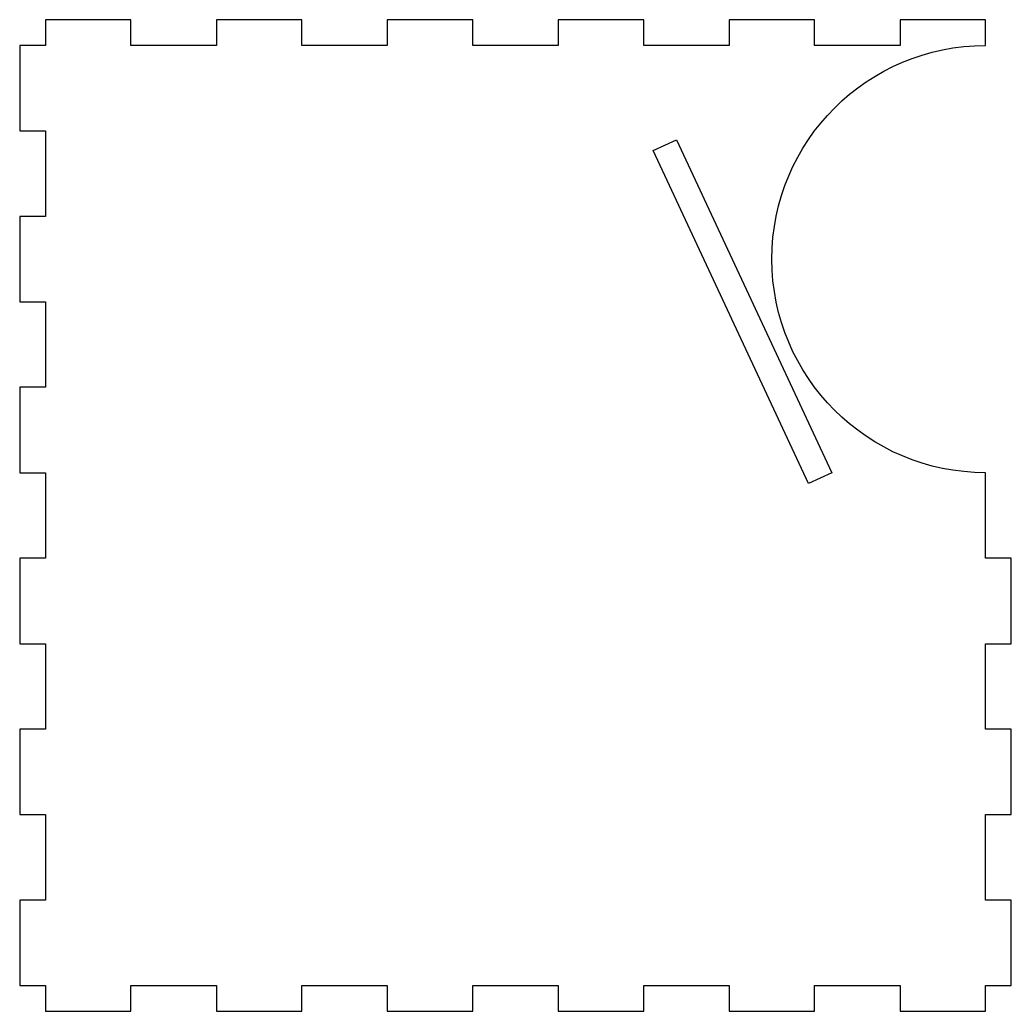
# Model space of a CAD drawing. Header units: millimetres. Extents: x -3 to 113, y -3 to 113.
import ezdxf

# ---------------------------------------------------------------- set-up
doc = ezdxf.new("R2010")
doc.units = ezdxf.units.MM

msp = doc.modelspace()

# ---------------------------------------------------------------- linework, layer by layer
msp.add_lwpolyline([(10, 0), (20, 0), (20, -3), (30, -3), (30, 0), (40, 0), (40, -3), (50, -3), (50, 0), (60, 0), (60, -3), (70, -3), (70, 0), (80, 0), (80, -3), (90, -3), (90, 0), (100, 0), (100, -3), (110, -3), (110, 0), (113, 0), (113, 10), (110, 10), (110, 20), (113, 20), (113, 30), (110, 30), (110, 40), (113, 40), (113, 50), (110, 50), (110, 60, -1), (110, 110), (110, 113), (100, 113), (100, 110), (90, 110), (90, 113), (80, 113), (80, 110), (70, 110), (70, 113), (60, 113), (60, 110), (50, 110), (50, 113), (40, 113), (40, 110), (30, 110), (30, 113), (20, 113), (20, 110), (10, 110), (10, 113), (0, 113), (0, 110), (-3, 110), (-3, 100), (0, 100), (0, 90), (-3, 90), (-3, 80), (0, 80), (0, 70), (-3, 70), (-3, 60), (0, 60), (0, 50), (-3, 50), (-3, 40), (0, 40), (0, 30), (-3, 30), (-3, 20), (0, 20), (0, 10), (-3, 10), (-3, 0), (0, 0), (0, -3), (10, -3)], format="xyb", close=True)
msp.add_lwpolyline([(71.11, 97.7), (73.83, 98.97), (92, 60), (89.28, 58.73)], close=True)

doc.saveas('drawing.dxf')
